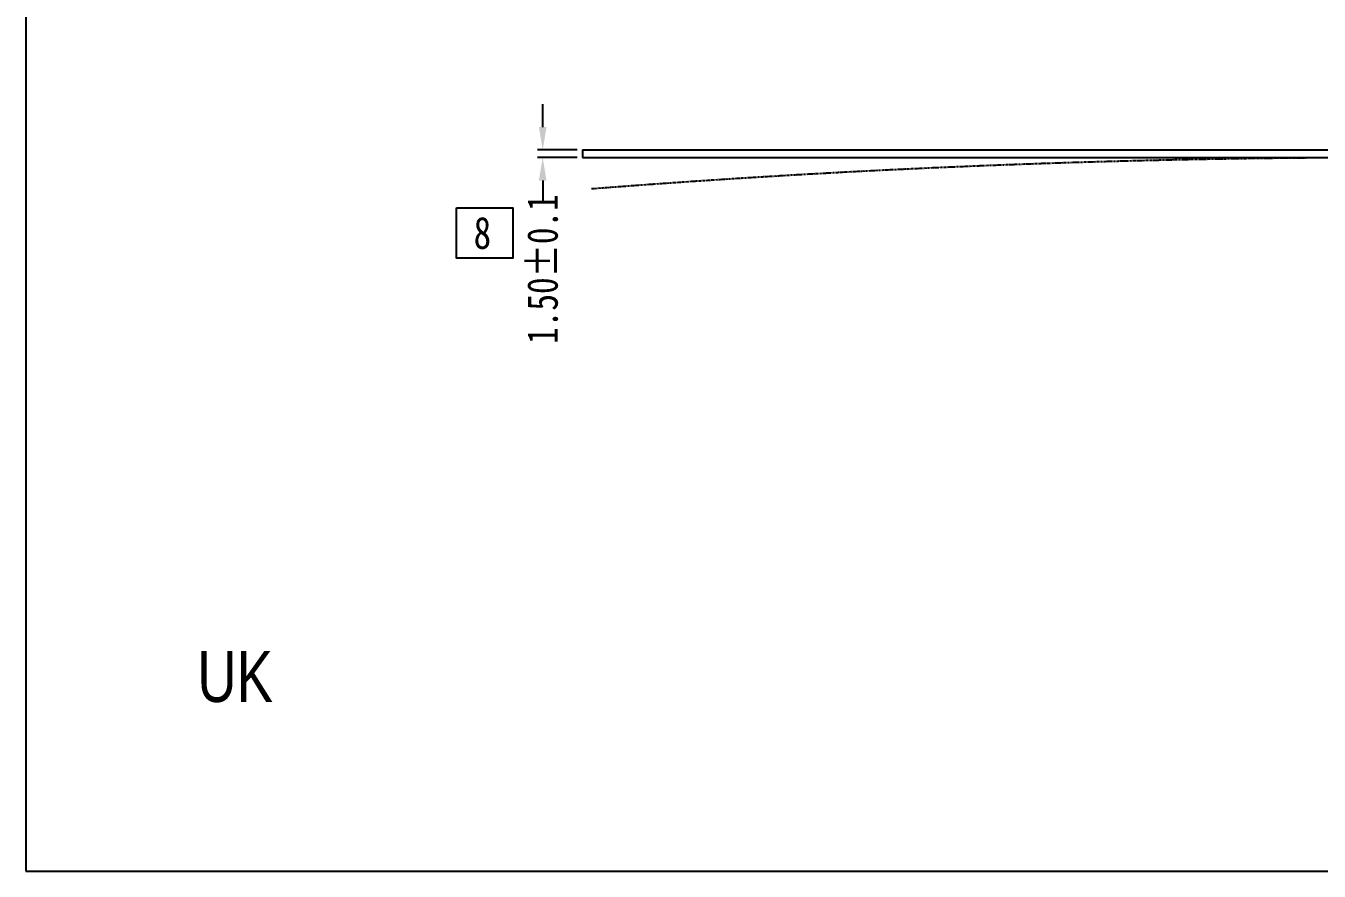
# Model space of a CAD drawing. Header units: inches. Extents: x 1466 to 2556, y -36 to 323.
# Drawn here: x 2049.5 to 2303.3, y -35.6 to 130.4 of the extents above; entities that cross this region are included whole.
import ezdxf

# ---------------------------------------------------------------- set-up
doc = ezdxf.new("R2010")
doc.units = ezdxf.units.IN
doc.header["$LTSCALE"] = 0.909449
doc.header["$MEASUREMENT"] = 0
doc.header["$PDMODE"] = 3
doc.header["$PDSIZE"] = 0.3125
doc.linetypes.add('CENTER', pattern=[0.6, 0.375, -0.075, 0.075, -0.075])
doc.linetypes.add('PHANTOM', pattern=[0.8, 0.45, -0.05, 0.1, -0.05, 0.1, -0.05])
doc.layers.get('0').update_dxf_attribs({"linetype": 'CONTINUOUS'})
doc.layers.get('Defpoints').update_dxf_attribs({"linetype": 'CONTINUOUS'})
doc.layers.add('DEFAULT_3', color=7, linetype='PHANTOM')
doc.styles.get("Standard").update_dxf_attribs({"font": 'txt', "width": 0.8})
doc.dimstyles.get("Standard").update_dxf_attribs({"dimtxt": 6, "dimasz": 4.5, "dimexe": 1, "dimexo": 1, "dimgap": 0.09, "dimtad": 0, "dimzin": 1, "dimdsep": 46, "dimtxsty": 'STANDARD', "dimcen": 0.09, "dimclrd": 5, "dimclre": 5, "dimclrt": 1, "dimadec": 0, "dimazin": 0, "dimtp": 0.01, "dimtm": 0.01, "dimtfac": 1, "dimtofl": 0, "dimtmove": 0, "dimatfit": 3, "dimfxl": 1, "dimtolj": 1, "dimtzin": 4, "dimarcsym": 0})

# ---------------------------------------------------------------- blocks, each defined once
blk = doc.blocks.new('*D48')
at = {"layer": 'DEFAULT_3', "color": 3, "linetype": 'ByBlock', "lineweight": -2}
for p, q in [((2150.9, 110.49), (2150.9, 114.99)), ((2157.68, 105.99), (2149.9, 105.99)), ((2157.68, 104.49), (2149.9, 104.49)), ((2150.9, 99.99), (2150.9, 95.49))]:
    blk.add_line(p, q, dxfattribs=at)
at = {"layer": 'DEFAULT_3', "color": 3, "linetype": 'ByBlock'}
for points in [[(2150.15, 110.49), (2151.65, 110.49), (2150.9, 105.99)], [(2150.15, 99.99), (2151.65, 99.99), (2150.9, 104.49)]]:
    blk.add_solid(points, dxfattribs=at)
at = {"layer": 'Defpoints', "color": 0, "linetype": 'ByBlock'}
for p in [(2150.9, 105.99), (2158.68, 105.99), (2158.68, 104.49)]:
    blk.add_point(p, dxfattribs=at)
at = {"layer": 'DEFAULT_3', "color": 3, "linetype": 'ByBlock', "insert": (2150.9, 82.6), "char_height": 6, "attachment_point": 5, "rotation": 90}
blk.add_mtext('\\A1;1.50%%P0.1', dxfattribs=at)

msp = doc.modelspace()

# ---------------------------------------------------------------- linework, layer by layer
for points in [[(2049.467, -35.638), (2556.364, -35.638), (2556.364, 322.773), (2049.467, 322.773)], [(2133.96, 94.626), (2145.053, 94.626), (2145.053, 84.731), (2133.96, 84.731)]]:
    msp.add_lwpolyline(points, close=True)
at = {"layer": 'DEFAULT_3', "linetype": 'ByBlock'}
for p, q in [((2158.683, 105.989), (2158.683, 104.489)), ((2158.683, 105.989), (2477.778, 105.989)), ((2158.683, 104.489), (2477.778, 104.489))]:
    msp.add_line(p, q, dxfattribs=at)
at = {"layer": 'DEFAULT_3', "linetype": 'CENTER'}
msp.add_arc((2318.23, -1919.816), 2024.306, 85.586689, 94.469164, dxfattribs=at)

# ---------------------------------------------------------------- texts
at = {"color": 2, "linetype": 'Continuous', "insert": (2140.774, 92.872), "char_height": 6.3, "width": 63.00787, "attachment_point": 3, "line_spacing_factor": 0.9}
msp.add_mtext('{\\fSimSun|b0|i0|c134|p2;8}', dxfattribs=at)
at = {"layer": 'DEFAULT_3', "linetype": 'ByBlock', "insert": (2083.107, 7.583), "char_height": 10, "attachment_point": 1}
msp.add_mtext('{\\fDengXian|b0|i0|c134|p2;UK}', dxfattribs=at)

# ---------------------------------------------------------------- dimensions: what is measured, and where the dimension line sits
at = {"layer": 'DEFAULT_3', "linetype": 'ByBlock'}
dim = msp.add_linear_dim(base=(2150.897, 105.989), p1=(2158.683, 104.489), p2=(2158.683, 105.989), angle=90, text='<>%%P0.1', dimstyle='STANDARD', override={"dimclrd": 3, "dimclre": 3, "dimclrt": 3, "dimtfillclr": 256}, dxfattribs=at)
dim.commit()
dim.dimension.update_dxf_attribs({"geometry": '*D48', "text_midpoint": (2150.897, 82.599), "dimtype": 160})

doc.saveas('drawing.dxf')
